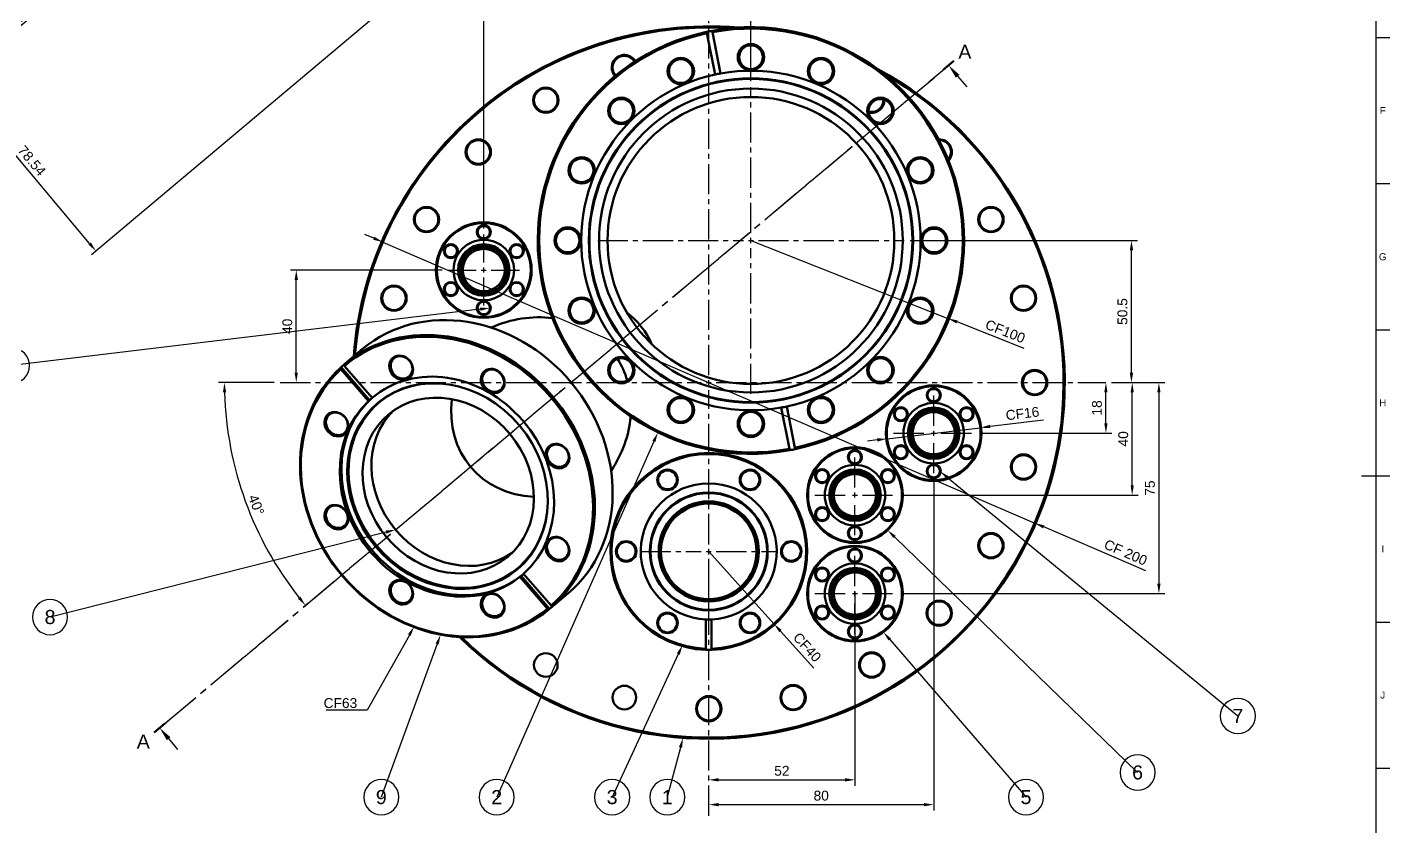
# Model space of a CAD drawing. Header units: millimetres. Extents: x 0 to 1189, y 0 to 841.
# Drawn here: x 699.5 to 1184, y 295.8 to 580 of the extents above; entities that cross this region are included whole.
import ezdxf
from ezdxf import colors
from ezdxf.entities.mleader import LeaderData, LeaderLine
from ezdxf.enums import TextEntityAlignment as Align
from ezdxf.math import Vec2, Vec3

# ---------------------------------------------------------------- set-up
doc = ezdxf.new("R2010")
doc.units = ezdxf.units.MM
doc.header["$LTSCALE"] = 0.75
doc.linetypes.add('CENTER2', pattern=[28.575, 19.05, -3.175, 3.175, -3.175])
doc.linetypes.add('PHANTOM2', pattern=[31.75, 15.875, -3.175, 3.175, -3.175, 3.175, -3.175])
for name, color, linetype, lineweight in [('Balloons', 7, 'Continuous', 25), ('BORDER', 7, 'Continuous', 25), ('FD_Dimensions', 7, 'Continuous', 25), ('Hatching', 7, 'Continuous', 25), ('Leaders', 7, 'Continuous', 25), ('Reference', 7, 'PHANTOM2', 25), ('Section Lines', 7, 'CENTER2', 25), ('Smart Centers', 7, 'CENTER2', 25), ('Visible', 7, 'Continuous', 50)]:
    doc.layers.add(name, color=color, linetype=linetype, lineweight=lineweight)
doc.styles.add('FusionTitle', font='arial.ttf')
doc.styles.get("Standard").update_dxf_attribs({"font": 'arial.ttf'})
doc.dimstyles.new('Dim-ISO-25', dxfattribs={"dimtxt": 3.5, "dimasz": 3.5, "dimexe": 2.1, "dimexo": 2.1, "dimgap": 1.4, "dimtad": 1, "dimzin": 12, "dimdsep": 46, "dimtxsty": 'Standard', "dimcen": 0, "dimazin": 3, "dimtp": 0.1, "dimtm": 0.1, "dimtfac": 0.714286, "dimtmove": 0, "dimatfit": 3, "dimfxl": 1, "dimtzin": 12, "dimarcsym": 0})

# ---------------------------------------------------------------- blocks, each defined once
blk = doc.blocks.new('*U8')
at = {"layer": 'Smart Centers', "color": 0, "ltscale": 0.75, "transparency": 16777216}
for p, q in [((0, 2.678906), (0, 54.5)), ((-54.5, 0), (-2.678906, 0)), ((2.678906, 0), (54.5, 0)), ((0, -54.5), (0, -2.678906))]:
    blk.add_line(p, q, dxfattribs=at)
at = {"layer": 'Smart Centers', "color": 0, "linetype": 'Continuous', "ltscale": 0.75, "transparency": 16777216}
for p, q in [((-0.892969, 0), (0.892969, 0)), ((0, -0.892969), (0, 0.892969))]:
    blk.add_line(p, q, dxfattribs=at)
blk = doc.blocks.new('*U9')
at = {"layer": 'Smart Centers', "color": 0, "ltscale": 0.75, "transparency": 16777216}
for p, q in [((0, 2.678906), (0, 14.25)), ((-14.25, 0), (-2.678906, 0)), ((2.678906, 0), (14.25, 0)), ((0, -14.25), (0, -2.678906))]:
    blk.add_line(p, q, dxfattribs=at)
at = {"layer": 'Smart Centers', "color": 0, "linetype": 'Continuous', "ltscale": 0.75, "transparency": 16777216}
for p, q in [((-0.892969, 0), (0.892969, 0)), ((0, -0.892969), (0, 0.892969))]:
    blk.add_line(p, q, dxfattribs=at)
blk = doc.blocks.new('*U10')
at = {"layer": 'Smart Centers', "color": 0, "ltscale": 0.75, "transparency": 16777216}
for p, q in [((0, 2.678906), (0, 14.25)), ((-14.25, 0), (-2.678906, 0)), ((2.678906, 0), (14.25, 0)), ((0, -14.25), (0, -2.678906))]:
    blk.add_line(p, q, dxfattribs=at)
at = {"layer": 'Smart Centers', "color": 0, "linetype": 'Continuous', "ltscale": 0.75, "transparency": 16777216}
for p, q in [((-0.892969, 0), (0.892969, 0)), ((0, -0.892969), (0, 0.892969))]:
    blk.add_line(p, q, dxfattribs=at)
blk = doc.blocks.new('*U11')
at = {"layer": 'Smart Centers', "color": 0, "ltscale": 0.75, "transparency": 16777216}
for p, q in [((0, 2.678906), (0, 14.25)), ((-14.25, 0), (-2.678906, 0)), ((2.678906, 0), (14.25, 0)), ((0, -14.25), (0, -2.678906))]:
    blk.add_line(p, q, dxfattribs=at)
at = {"layer": 'Smart Centers', "color": 0, "linetype": 'Continuous', "ltscale": 0.75, "transparency": 16777216}
for p, q in [((-0.892969, 0), (0.892969, 0)), ((0, -0.892969), (0, 0.892969))]:
    blk.add_line(p, q, dxfattribs=at)
blk = doc.blocks.new('*U12')
at = {"layer": 'Smart Centers', "color": 0, "ltscale": 0.75, "transparency": 16777216}
for p, q in [((0, 2.678906), (0, 24.231618)), ((-24.231618, 0), (-2.678906, 0)), ((2.678906, 0), (24.231618, 0)), ((0, -24.231618), (0, -2.678906))]:
    blk.add_line(p, q, dxfattribs=at)
at = {"layer": 'Smart Centers', "color": 0, "linetype": 'Continuous', "ltscale": 0.75, "transparency": 16777216}
for p, q in [((-0.892969, 0), (0.892969, 0)), ((0, -0.892969), (0, 0.892969))]:
    blk.add_line(p, q, dxfattribs=at)
blk = doc.blocks.new('*U13')
at = {"layer": 'Smart Centers', "color": 0, "ltscale": 0.75, "transparency": 16777216}
for p, q in [((0, 2.678906), (0, 12.65)), ((-12.65, 0), (-2.678906, 0)), ((2.678906, 0), (12.65, 0)), ((0, -12.65), (0, -2.678906))]:
    blk.add_line(p, q, dxfattribs=at)
at = {"layer": 'Smart Centers', "color": 0, "linetype": 'Continuous', "ltscale": 0.75, "transparency": 16777216}
for p, q in [((-0.892969, 0), (0.892969, 0)), ((0, -0.892969), (0, 0.892969))]:
    blk.add_line(p, q, dxfattribs=at)
blk = doc.blocks.new('*D74')
at = {"layer": 'Defpoints', "color": 0, "transparency": 16777216}
for p in [(825.910012, 503.590822), (1057.72352, 403.74966)]:
    blk.add_point(p, dxfattribs=at)
at = {"layer": 'FD_Dimensions', "color": 0, "lineweight": -2, "transparency": 16777216}
for p, q in [((822.695482, 504.975307), (819.480953, 506.359792)), ((825.910012, 503.590822), (1057.72352, 403.74966)), ((1097.251644, 386.725053), (1060.938049, 402.365175))]:
    blk.add_line(p, q, dxfattribs=at)
at = {"layer": 'FD_Dimensions', "color": 0, "transparency": 16777216}
for points in [[(822.92623, 505.511062), (822.464735, 504.439552), (825.910012, 503.590822)], [(1061.168797, 402.90093), (1060.707302, 401.82942), (1057.72352, 403.74966)]]:
    blk.add_solid(points, dxfattribs=at)
at = {"layer": 'FD_Dimensions', "color": 0, "transparency": 16777216, "insert": (1090.091593, 393.303585), "char_height": 3.5, "attachment_point": 5, "rotation": 336.69865613}
blk.add_mtext('CF 200', dxfattribs=at)
blk = doc.blocks.new('*D75')
at = {"layer": 'Defpoints', "color": 0, "transparency": 16777216}
for p in [(1038.399157, 437.645118), (1005.23352, 433.695364)]:
    blk.add_point(p, dxfattribs=at)
at = {"layer": 'FD_Dimensions', "color": 0, "lineweight": -2, "transparency": 16777216}
for p, q in [((1005.23352, 433.695364), (1038.399157, 437.645118)), ((1060.861641, 440.320215), (1041.874597, 438.059014)), ((1001.758079, 433.281468), (998.282638, 432.867571))]:
    blk.add_line(p, q, dxfattribs=at)
at = {"layer": 'FD_Dimensions', "color": 0, "transparency": 16777216}
for points in [[(1041.805615, 438.638255), (1041.94358, 437.479774), (1038.399157, 437.645118)], [(1001.689096, 433.860708), (1001.827062, 432.702227), (1005.23352, 433.695364)]]:
    blk.add_solid(points, dxfattribs=at)
at = {"layer": 'FD_Dimensions', "color": 0, "transparency": 16777216, "insert": (1053.388004, 442.662534), "char_height": 3.5, "attachment_point": 5, "rotation": 6.79146301}
blk.add_mtext('CF16', dxfattribs=at)
blk = doc.blocks.new('*D76')
at = {"layer": 'Defpoints', "color": 0, "transparency": 16777216}
for p in [(956.816338, 504.170241), (1026.849283, 476.502993)]:
    blk.add_point(p, dxfattribs=at)
at = {"layer": 'FD_Dimensions', "color": 0, "lineweight": -2, "transparency": 16777216}
for p, q in [((956.816338, 504.170241), (1026.849283, 476.502993)), ((1053.986472, 465.782162), (1030.104467, 475.216999))]:
    blk.add_line(p, q, dxfattribs=at)
at = {"layer": 'FD_Dimensions', "color": 0, "transparency": 16777216}
blk.add_solid([(1030.318799, 475.759529), (1029.890134, 474.674468), (1026.849283, 476.502993)], dxfattribs=at)
at = {"layer": 'FD_Dimensions', "color": 0, "transparency": 16777216, "insert": (1047.261208, 471.890129), "char_height": 3.5, "attachment_point": 5, "rotation": 338.44297137}
blk.add_mtext('CF100', dxfattribs=at)
blk = doc.blocks.new('*D77')
at = {"layer": 'Defpoints', "color": 0, "transparency": 16777216}
for p in [(941.816338, 393.670241), (964.973034, 367.961732)]:
    blk.add_point(p, dxfattribs=at)
at = {"layer": 'FD_Dimensions', "color": 0, "lineweight": -2, "transparency": 16777216}
for p, q in [((941.816338, 393.670241), (964.973034, 367.961732)), ((979.214304, 352.151107), (967.315474, 365.36116))]:
    blk.add_line(p, q, dxfattribs=at)
at = {"layer": 'FD_Dimensions', "color": 0, "transparency": 16777216}
blk.add_solid([(967.748903, 365.751567), (966.882046, 364.970753), (964.973034, 367.961732)], dxfattribs=at)
at = {"layer": 'FD_Dimensions', "color": 0, "transparency": 16777216, "insert": (976.820972, 359.60399), "char_height": 3.5, "attachment_point": 5, "rotation": 312.01067828}
blk.add_mtext('CF40', dxfattribs=at)
blk = doc.blocks.new('*U18')
at = {"layer": 'Smart Centers', "color": 0, "ltscale": 0.75, "transparency": 16777216}
for p, q in [((0, 2.678906), (0, 141.431674)), ((-152.391629, 0), (-2.678906, 0)), ((2.678906, 0), (141.168196, 0)), ((0, -153.952425), (0, -2.678906))]:
    blk.add_line(p, q, dxfattribs=at)
at = {"layer": 'Smart Centers', "color": 0, "linetype": 'Continuous', "ltscale": 0.75, "transparency": 16777216}
for p, q in [((-0.892969, 0), (0.892969, 0)), ((0, -0.892969), (0, 0.892969))]:
    blk.add_line(p, q, dxfattribs=at)
blk = doc.blocks.new('*D78')
at = {"layer": 'Defpoints', "color": 0, "transparency": 16777216}
for p in [(1011.316338, 504.170241), (1092.141364, 504.170241), (1082.984962, 453.670241)]:
    blk.add_point(p, dxfattribs=at)
at = {"layer": 'FD_Dimensions', "color": 0, "lineweight": -2, "transparency": 16777216}
for p, q in [((1013.416338, 504.170241), (1094.241364, 504.170241)), ((1092.141364, 457.170241), (1092.141364, 500.670241)), ((1085.084962, 453.670241), (1094.241364, 453.670241))]:
    blk.add_line(p, q, dxfattribs=at)
at = {"layer": 'FD_Dimensions', "color": 0, "transparency": 16777216}
for points in [[(1091.558031, 500.670241), (1092.724697, 500.670241), (1092.141364, 504.170241)], [(1091.558031, 457.170241), (1092.724697, 457.170241), (1092.141364, 453.670241)]]:
    blk.add_solid(points, dxfattribs=at)
at = {"layer": 'FD_Dimensions', "color": 0, "transparency": 16777216, "insert": (1088.954359, 478.920241), "char_height": 3.5, "attachment_point": 5, "rotation": 90}
blk.add_mtext('50.5', dxfattribs=at)
blk = doc.blocks.new('*D79')
at = {"layer": 'Defpoints', "color": 0, "transparency": 16777216}
for p in [(956.816338, 597.875476), (941.816766, 595.101915), (956.816338, 558.670241)]:
    blk.add_point(p, dxfattribs=at)
at = {"layer": 'FD_Dimensions', "color": 0, "lineweight": -2, "transparency": 16777216}
for p, q in [((941.816766, 597.201915), (941.816766, 599.975476)), ((945.316766, 597.875476), (953.316338, 597.875476)), ((956.816338, 560.770241), (956.816338, 599.975476))]:
    blk.add_line(p, q, dxfattribs=at)
at = {"layer": 'FD_Dimensions', "color": 0, "transparency": 16777216}
for points in [[(945.316766, 598.458809), (945.316766, 597.292142), (941.816766, 597.875476)], [(953.316338, 598.458809), (953.316338, 597.292142), (956.816338, 597.875476)]]:
    blk.add_solid(points, dxfattribs=at)
at = {"layer": 'FD_Dimensions', "color": 0, "transparency": 16777216, "insert": (949.316552, 601.062481), "char_height": 3.5, "attachment_point": 5}
blk.add_mtext('15', dxfattribs=at)
blk = doc.blocks.new('*D80')
at = {"layer": 'Defpoints', "color": 0, "transparency": 16777216}
for p in [(1082.984962, 453.670241), (1083.056632, 453.670241), (1036.066338, 435.670241)]:
    blk.add_point(p, dxfattribs=at)
at = {"layer": 'FD_Dimensions', "color": 0, "lineweight": -2, "transparency": 16777216}
for p, q in [((1085.084962, 453.670241), (1085.156632, 453.670241)), ((1083.056632, 439.170241), (1083.056632, 450.170241)), ((1038.166338, 435.670241), (1085.156632, 435.670241))]:
    blk.add_line(p, q, dxfattribs=at)
at = {"layer": 'FD_Dimensions', "color": 0, "transparency": 16777216}
for points in [[(1082.473299, 450.170241), (1083.639965, 450.170241), (1083.056632, 453.670241)], [(1082.473299, 439.170241), (1083.639965, 439.170241), (1083.056632, 435.670241)]]:
    blk.add_solid(points, dxfattribs=at)
at = {"layer": 'FD_Dimensions', "color": 0, "transparency": 16777216, "insert": (1079.869626, 444.670241), "char_height": 3.5, "attachment_point": 5, "rotation": 90}
blk.add_mtext('18', dxfattribs=at)
blk = doc.blocks.new('*D81')
at = {"layer": 'Defpoints', "color": 0, "transparency": 16777216}
for p in [(1082.984962, 453.670241), (1092.413871, 453.670241), (1008.066338, 413.670241)]:
    blk.add_point(p, dxfattribs=at)
at = {"layer": 'FD_Dimensions', "color": 0, "lineweight": -2, "transparency": 16777216}
for p, q in [((1085.084962, 453.670241), (1094.513871, 453.670241)), ((1092.413871, 417.170241), (1092.413871, 450.170241)), ((1010.166338, 413.670241), (1094.513871, 413.670241))]:
    blk.add_line(p, q, dxfattribs=at)
at = {"layer": 'FD_Dimensions', "color": 0, "transparency": 16777216}
for points in [[(1091.830537, 450.170241), (1092.997204, 450.170241), (1092.413871, 453.670241)], [(1091.830537, 417.170241), (1092.997204, 417.170241), (1092.413871, 413.670241)]]:
    blk.add_solid(points, dxfattribs=at)
at = {"layer": 'FD_Dimensions', "color": 0, "transparency": 16777216, "insert": (1089.226865, 433.670241), "char_height": 3.5, "attachment_point": 5, "rotation": 90}
blk.add_mtext('40', dxfattribs=at)
blk = doc.blocks.new('*D82')
at = {"layer": 'Defpoints', "color": 0, "transparency": 16777216}
for p in [(1082.984962, 453.670241), (1008.066338, 378.670241), (1101.90458, 378.670241)]:
    blk.add_point(p, dxfattribs=at)
at = {"layer": 'FD_Dimensions', "color": 0, "lineweight": -2, "transparency": 16777216}
for p, q in [((1085.084962, 453.670241), (1104.00458, 453.670241)), ((1101.90458, 450.170241), (1101.90458, 382.170241)), ((1010.166338, 378.670241), (1104.00458, 378.670241))]:
    blk.add_line(p, q, dxfattribs=at)
at = {"layer": 'FD_Dimensions', "color": 0, "transparency": 16777216}
for points in [[(1101.321247, 450.170241), (1102.487914, 450.170241), (1101.90458, 453.670241)], [(1101.321247, 382.170241), (1102.487914, 382.170241), (1101.90458, 378.670241)]]:
    blk.add_solid(points, dxfattribs=at)
at = {"layer": 'FD_Dimensions', "color": 0, "transparency": 16777216, "insert": (1098.724737, 416.170241), "char_height": 3.5, "attachment_point": 5, "rotation": 90}
blk.add_mtext('75', dxfattribs=at)
blk = doc.blocks.new('*D83')
at = {"layer": 'Defpoints', "color": 0, "transparency": 16777216}
for p in [(993.816338, 381.349147), (941.816766, 312.48554), (993.816338, 312.48554)]:
    blk.add_point(p, dxfattribs=at)
at = {"layer": 'FD_Dimensions', "color": 0, "lineweight": -2, "transparency": 16777216}
for p, q in [((993.816338, 379.249147), (993.816338, 310.38554)), ((945.316766, 312.48554), (990.316338, 312.48554))]:
    blk.add_line(p, q, dxfattribs=at)
at = {"layer": 'FD_Dimensions', "color": 0, "transparency": 16777216}
for points in [[(945.316766, 313.068874), (945.316766, 311.902207), (941.816766, 312.48554)], [(990.316338, 313.068874), (990.316338, 311.902207), (993.816338, 312.48554)]]:
    blk.add_solid(points, dxfattribs=at)
at = {"layer": 'FD_Dimensions', "color": 0, "transparency": 16777216, "insert": (967.816552, 315.672546), "char_height": 3.5, "attachment_point": 5}
blk.add_mtext('52', dxfattribs=at)
blk = doc.blocks.new('*D84')
at = {"layer": 'Defpoints', "color": 0, "transparency": 16777216}
for p in [(1021.816338, 421.420241), (941.816766, 303.661606), (1021.816338, 303.661606)]:
    blk.add_point(p, dxfattribs=at)
at = {"layer": 'FD_Dimensions', "color": 0, "lineweight": -2, "transparency": 16777216}
for p, q in [((1021.816338, 419.320241), (1021.816338, 301.561606)), ((945.316766, 303.661606), (1018.316338, 303.661606))]:
    blk.add_line(p, q, dxfattribs=at)
at = {"layer": 'FD_Dimensions', "color": 0, "transparency": 16777216}
for points in [[(945.316766, 304.24494), (945.316766, 303.078273), (941.816766, 303.661606)], [(1018.316338, 304.24494), (1018.316338, 303.078273), (1021.816338, 303.661606)]]:
    blk.add_solid(points, dxfattribs=at)
at = {"layer": 'FD_Dimensions', "color": 0, "transparency": 16777216, "insert": (981.816552, 306.848612), "char_height": 3.5, "attachment_point": 5}
blk.add_mtext('80', dxfattribs=at)
blk = doc.blocks.new('*D85')
at = {"layer": 'Defpoints', "color": 0, "transparency": 16777216}
for p in [(795.127162, 493.670241), (849.166338, 493.670241), (795.127162, 453.670241)]:
    blk.add_point(p, dxfattribs=at)
at = {"layer": 'FD_Dimensions', "color": 0, "lineweight": -2, "transparency": 16777216}
for p, q in [((847.066338, 493.670241), (793.027162, 493.670241)), ((795.127162, 457.170241), (795.127162, 490.170241))]:
    blk.add_line(p, q, dxfattribs=at)
at = {"layer": 'FD_Dimensions', "color": 0, "transparency": 16777216}
for points in [[(794.543829, 490.170241), (795.710495, 490.170241), (795.127162, 493.670241)], [(794.543829, 457.170241), (795.710495, 457.170241), (795.127162, 453.670241)]]:
    blk.add_solid(points, dxfattribs=at)
at = {"layer": 'FD_Dimensions', "color": 0, "transparency": 16777216, "insert": (791.940156, 473.670241), "char_height": 3.5, "attachment_point": 5, "rotation": 90}
blk.add_mtext('40', dxfattribs=at)
blk = doc.blocks.new('*D86')
at = {"layer": 'Defpoints', "color": 0, "transparency": 16777216}
for p in [(861.816338, 597.817401), (941.816766, 595.101915), (861.816338, 506.320241)]:
    blk.add_point(p, dxfattribs=at)
at = {"layer": 'FD_Dimensions', "color": 0, "lineweight": -2, "transparency": 16777216}
for p, q in [((861.816338, 508.420241), (861.816338, 599.917401)), ((938.316766, 597.817401), (865.316338, 597.817401)), ((941.816766, 597.201915), (941.816766, 599.917401))]:
    blk.add_line(p, q, dxfattribs=at)
at = {"layer": 'FD_Dimensions', "color": 0, "transparency": 16777216}
for points in [[(865.316338, 598.400735), (865.316338, 597.234068), (861.816338, 597.817401)], [(938.316766, 598.400735), (938.316766, 597.234068), (941.816766, 597.817401)]]:
    blk.add_solid(points, dxfattribs=at)
at = {"layer": 'FD_Dimensions', "color": 0, "transparency": 16777216, "insert": (901.816552, 601.004407), "char_height": 3.5, "attachment_point": 5}
blk.add_mtext('80', dxfattribs=at)
blk = doc.blocks.new('*D87')
at = {"layer": 'Defpoints', "color": 0, "transparency": 16777216}
for p in [(1027.117957, 566.397277), (789.425137, 453.670241), (939.13786, 453.670241), (772.89666, 425.258527), (746.51472, 330.943205)]:
    blk.add_point(p, dxfattribs=at)
at = {"layer": 'FD_Dimensions', "color": 0, "lineweight": -2, "transparency": 16777216}
blk.add_line((787.325137, 453.670241), (767.475807, 453.670241), dxfattribs=at)
blk.add_arc((892.775106, 453.670241), 123.199299, 181.627785, 218.372215, dxfattribs=at)
at = {"layer": 'FD_Dimensions', "color": 0, "transparency": 16777216}
for points in [[(769.042249, 450.162308), (770.208798, 450.17888), (769.575807, 453.670241)], [(796.639663, 377.560674), (795.735383, 376.823526), (798.398968, 374.479258)]]:
    blk.add_solid(points, dxfattribs=at)
at = {"layer": 'FD_Dimensions', "color": 0, "transparency": 16777216, "insert": (780.917536, 410.186515), "char_height": 3.5, "attachment_point": 5, "rotation": 291.24317488}
blk.add_mtext('40°', dxfattribs=at)
blk = doc.blocks.new('*D88')
at = {"layer": 'Defpoints', "color": 0, "transparency": 16777216}
for p in [(859.943386, 717.10225), (828.760057, 588.405979), (673.4106, 560.582658)]:
    blk.add_point(p, dxfattribs=at)
at = {"layer": 'FD_Dimensions', "color": 0, "lineweight": -2, "transparency": 16777216}
for p, q in [((858.334693, 715.752396), (671.801907, 559.232804)), ((827.151364, 587.056125), (722.288249, 499.065524)), ((721.647186, 503.096534), (675.660357, 557.901503))]:
    blk.add_line(p, q, dxfattribs=at)
at = {"layer": 'FD_Dimensions', "color": 0, "transparency": 16777216}
for points in [[(676.107216, 558.276462), (675.213498, 557.526543), (673.4106, 560.582658)], [(722.094045, 503.471493), (721.200327, 502.721574), (723.896943, 500.415378)]]:
    blk.add_solid(points, dxfattribs=at)
at = {"layer": 'FD_Dimensions', "color": 0, "transparency": 16777216, "insert": (701.095159, 532.547586), "char_height": 3.5, "attachment_point": 5, "rotation": 310.00003345}
blk.add_mtext('78.54', dxfattribs=at)
blk = doc.blocks.new('ISO_A0_SHEET')
at = {"layer": 'BORDER'}
for p, q in [((1179, 831), (1179, 10)), ((1179, 576.3125), (1184, 576.3125)), ((1179, 524.375), (1184, 524.375)), ((1179, 472.4375), (1184, 472.4375)), ((1174, 420.5), (1184, 420.5)), ((1179, 368.5625), (1184, 368.5625)), ((1179, 316.625), (1184, 316.625))]:
    blk.add_line(p, q, dxfattribs=at)
at = {"layer": 'BORDER', "style": 'FusionTitle'}
for s, p in [('F', (1181.5, 550.34375)), ('G', (1181.5, 498.40625)), ('H', (1181.5, 446.46875)), ('I', (1181.5, 394.53125)), ('J', (1181.5, 342.59375))]:
    blk.add_text(s, height=2.5, dxfattribs=at).set_placement(p, align=Align.MIDDLE)
blk = doc.blocks.new('*B63')
at = {"transparency": 16777216}
for start, end in [(90, 270), (270, 90)]:
    blk.add_arc((0, 0), 6.25, start, end, dxfattribs=at)
at = {"transparency": 16777216, "insert": (0, 0), "char_height": 5, "attachment_point": 5}
blk.add_mtext('8', dxfattribs=at)
blk = doc.blocks.new('*B64')
at = {"transparency": 16777216}
for start, end in [(90, 270), (270, 90)]:
    blk.add_arc((0, 0), 6.25, start, end, dxfattribs=at)
at = {"transparency": 16777216, "insert": (0, 0), "char_height": 5, "attachment_point": 5}
blk.add_mtext('4', dxfattribs=at)
blk = doc.blocks.new('*B65')
at = {"transparency": 16777216}
for start, end in [(90, 270), (270, 90)]:
    blk.add_arc((0, 0), 6.25, start, end, dxfattribs=at)
at = {"transparency": 16777216, "insert": (0, 0), "char_height": 5, "attachment_point": 5}
blk.add_mtext('9', dxfattribs=at)
blk = doc.blocks.new('*B66')
at = {"transparency": 16777216}
for start, end in [(90, 270), (270, 90)]:
    blk.add_arc((0, 0), 6.25, start, end, dxfattribs=at)
at = {"transparency": 16777216, "insert": (0, 0), "char_height": 5, "attachment_point": 5}
blk.add_mtext('3', dxfattribs=at)
blk = doc.blocks.new('*B67')
at = {"transparency": 16777216}
for start, end in [(90, 270), (270, 90)]:
    blk.add_arc((0, 0), 6.25, start, end, dxfattribs=at)
at = {"transparency": 16777216, "insert": (0, 0), "char_height": 5, "attachment_point": 5}
blk.add_mtext('1', dxfattribs=at)
blk = doc.blocks.new('*B68')
at = {"transparency": 16777216}
for start, end in [(90, 270), (270, 90)]:
    blk.add_arc((0, 0), 6.25, start, end, dxfattribs=at)
at = {"transparency": 16777216, "insert": (0, 0), "char_height": 5, "attachment_point": 5}
blk.add_mtext('2', dxfattribs=at)
blk = doc.blocks.new('*B69')
at = {"transparency": 16777216}
for start, end in [(90, 270), (270, 90)]:
    blk.add_arc((0, 0), 6.25, start, end, dxfattribs=at)
at = {"transparency": 16777216, "insert": (0, 0), "char_height": 5, "attachment_point": 5}
blk.add_mtext('6', dxfattribs=at)
blk = doc.blocks.new('*B70')
at = {"transparency": 16777216}
for start, end in [(90, 270), (270, 90)]:
    blk.add_arc((0, 0), 6.25, start, end, dxfattribs=at)
at = {"transparency": 16777216, "insert": (0, 0), "char_height": 5, "attachment_point": 5}
blk.add_mtext('5', dxfattribs=at)
blk = doc.blocks.new('*B71')
at = {"transparency": 16777216}
for start, end in [(90, 270), (270, 90)]:
    blk.add_arc((0, 0), 6.25, start, end, dxfattribs=at)
at = {"transparency": 16777216, "insert": (0, 0), "char_height": 5, "attachment_point": 5}
blk.add_mtext('7', dxfattribs=at)

msp = doc.modelspace()

# ---------------------------------------------------------------- hatches: boundary and pattern name
at = {"layer": 'Hatching'}
h = msp.add_hatch(dxfattribs=at)
h.set_pattern_fill('ANSI31', color=256, angle=90, style=0)
h.paths.add_polyline_path([(747.803, 655.118), (766.868, 648.179), (764.958, 650.454), (755.574, 661.639)], flags=0)
edge = h.paths.add_edge_path(flags=0)
edge.add_spline(control_points=[(871.884, 727.122), (871.914, 727.407), (871.943, 727.694)], knot_values=[0, 0, 0, 0.0574988, 0.0574988, 0.0574988], weights=[1, 1.0000013, 1], degree=2, periodic=0)
edge.add_line((871.943, 727.694), (856.645, 745.925))
edge.add_spline(control_points=[(856.645, 745.925), (856.358, 745.946), (856.071, 745.966)], knot_values=[0, 0, 0, 0.0574988, 0.0574988, 0.0574988], weights=[1, 1.0000013, 1], degree=2, periodic=0)
edge.add_line((856.071, 745.966), (836.686, 729.7))
edge.add_line((836.686, 729.7), (846.07, 718.515))
edge.add_line((846.07, 718.515), (851.727, 711.774))
edge.add_line((851.727, 711.774), (856.818, 716.046))
edge.add_line((856.818, 716.046), (857.379, 715.733))
edge.add_spline(control_points=[(857.379, 715.733), (858.14, 717.011), (858.92, 718.322)], knot_values=[0, 0, 0, 0.3012694, 0.3012694, 0.3012694], weights=[1, 1.0000839, 1], degree=2, periodic=0)
edge.add_line((858.92, 718.322), (859.943, 717.102))
edge.add_line((859.943, 717.102), (871.884, 727.122))
edge = h.paths.add_edge_path(flags=0)
edge.add_spline(control_points=[(684.09, 570.066), (684.377, 570.045), (684.663, 570.025)], knot_values=[0, 0, 0, 0.0574988, 0.0574988, 0.0574988], weights=[1, 1.0000013, 1], degree=2, periodic=0)
edge.add_line((684.663, 570.025), (696.604, 580.044))
edge.add_line((696.604, 580.044), (695.581, 581.264))
edge.add_spline(control_points=[(695.581, 581.264), (697.007, 581.804), (698.398, 582.332)], knot_values=[0, 0, 0, 0.3012694, 0.3012694, 0.3012694], weights=[1, 1.0000839, 1], degree=2, periodic=0)
edge.add_line((698.398, 582.332), (698.187, 582.939))
edge.add_line((698.187, 582.939), (711.275, 593.921))
edge.add_line((711.275, 593.921), (685.884, 603.162))
edge.add_line((685.884, 603.162), (668.851, 588.87))
edge.add_spline(control_points=[(668.851, 588.87), (668.821, 588.584), (668.792, 588.298)], knot_values=[0, 0, 0, 0.0574988, 0.0574988, 0.0574988], weights=[1, 1.0000013, 1], degree=2, periodic=0)
edge.add_line((668.792, 588.298), (684.09, 570.066))

# ---------------------------------------------------------------- linework, layer by layer
at = {"layer": 'Reference', "extrusion": (-1e-16, -1, 0)}
msp.add_line((746.515, 330.943), (1027.118, 566.397), dxfattribs=at)
at = {"layer": 'Section Lines', "lineweight": 50}
for p, q in [((1029.033, 568.004), (1025.203, 564.79)), ((744.6, 329.336), (748.43, 332.55))]:
    msp.add_line(p, q, dxfattribs=at)
at = {"layer": 'Section Lines', "lineweight": 25}
msp.add_line((748.43, 332.55), (1025.203, 564.79), dxfattribs=at)
at = {"layer": 'Section Lines'}
for p, q in [((1030.332, 562.567), (1033.546, 558.737)), ((749.729, 327.113), (752.943, 323.283))]:
    msp.add_line(p, q, dxfattribs=at)
for points in [[(1029.694, 562.031), (1027.118, 566.397), (1030.97, 563.103)], [(749.09, 326.577), (746.515, 330.943), (750.367, 327.649)]]:
    msp.add_solid(points, dxfattribs=at)
at = {"layer": 'Visible', "extrusion": (-1e-16, -1, 0)}
for p, q in [((941.049, 578.312), (941.147, 577.822)), ((941.147, 577.822), (944.063, 563.157)), ((943.011, 578.702), (943.108, 578.212)), ((943.108, 578.212), (946.025, 563.548)), ((812.419, 460.325), (818.739, 465.628)), ((810.862, 458.953), (811.054, 459.114)), ((810.862, 458.953), (810.997, 458.414)), ((810.997, 458.414), (820.784, 447.07)), ((811.054, 459.114), (821.167, 447.391)), ((812.292, 459.564), (812.157, 460.104)), ((822.074, 448.225), (812.292, 459.564)), ((821.167, 447.391), (820.784, 447.07)), ((822.074, 448.225), (822.275, 448.394)), ((970.525, 430.129), (967.608, 444.793)), ((972.486, 430.519), (969.569, 445.183)), ((970.622, 429.638), (970.525, 430.129)), ((972.584, 430.028), (972.486, 430.519)), ((874.668, 384.607), (875.051, 384.929)), ((874.668, 384.607), (884.454, 373.263)), ((875.051, 384.929), (885.164, 373.206)), ((885.772, 374.387), (875.99, 385.726)), ((885.567, 373.54), (891.695, 378.682)), ((884.454, 373.263), (884.973, 373.045)), ((885.164, 373.206), (884.973, 373.045)), ((886.29, 374.169), (885.772, 374.387)), ((886.29, 374.169), (886.482, 374.33)), ((940.816, 369.516), (940.816, 369.516)), ((940.816, 369.516), (940.816, 359.085)), ((942.816, 369.516), (942.816, 369.516)), ((942.816, 359.085), (942.816, 369.516)), ((940.816, 359.085), (940.816, 358.685)), ((942.816, 358.685), (942.816, 359.085))]:
    msp.add_line(p, q, dxfattribs=at)
at = {"layer": 'Visible', "extrusion": (0, 0, -1)}
for centre, radius in [((-956.816, 569.32), 4.7), ((-931.885, 564.361), 4.7), ((-981.748, 564.361), 4.7), ((-883.867, 554.043), 4.5), ((-956.816, 504.17), 51), ((-910.748, 550.238), 4.7), ((-1002.884, 550.238), 4.7), ((-859.863, 535.624), 4.5), ((-896.626, 529.102), 4.7), ((-1017.007, 529.102), 4.7), ((-841.444, 511.62), 4.5), ((-1042.189, 511.62), 4.5), ((-861.816, 493.67), 17), ((-861.816, 507.17), 2.5), ((-891.666, 504.17), 4.7), ((-1021.966, 504.17), 4.7), ((-850.125, 500.42), 2.5), ((-861.816, 493.67), 8.4), ((-861.816, 493.67), 7.5), ((-873.508, 500.42), 2.5), ((-850.125, 486.92), 2.5), ((-873.508, 486.92), 2.5), ((-829.866, 483.667), 4.5), ((-1053.768, 483.667), 4.5), ((-861.816, 480.17), 2.5), ((-896.626, 479.238), 4.7), ((-1017.007, 479.238), 4.7), ((-910.748, 458.102), 4.7), ((-1002.884, 458.102), 4.7), ((-1057.717, 453.67), 4.5), ((-1021.816, 435.67), 17), ((-1021.816, 449.17), 2.5), ((-931.885, 443.979), 4.7), ((-981.748, 443.979), 4.7), ((-956.816, 439.02), 4.7), ((-1010.125, 442.42), 2.5), ((-1021.816, 435.67), 8.4), ((-1021.816, 435.67), 7.5), ((-1033.508, 442.42), 2.5), ((-1010.125, 428.92), 2.5), ((-1033.508, 428.92), 2.5), ((-993.816, 413.67), 17), ((-993.816, 427.17), 2.5), ((-1053.768, 423.673), 4.5), ((-927.141, 419.088), 3.65), ((-956.491, 419.088), 3.65), ((-982.125, 420.42), 2.5), ((-993.816, 413.67), 8.4), ((-1005.508, 420.42), 2.5), ((-1021.816, 422.17), 2.5), ((-993.816, 413.67), 7.5), ((-941.816, 393.67), 17.8), ((-941.816, 393.67), 17), ((-982.125, 406.92), 2.5), ((-1005.508, 406.92), 2.5), ((-993.816, 400.17), 2.5), ((-1042.189, 395.72), 4.5), ((-912.466, 393.67), 3.65), ((-971.166, 393.67), 3.65), ((-993.816, 378.67), 17), ((-993.816, 392.17), 2.5), ((-982.125, 385.42), 2.5), ((-1005.508, 385.42), 2.5), ((-993.816, 378.67), 8.4), ((-993.816, 378.67), 7.5), ((-982.125, 371.92), 2.5), ((-1005.508, 371.92), 2.5), ((-1023.77, 371.717), 4.5), ((-927.141, 368.252), 3.65), ((-956.491, 368.252), 3.65), ((-993.816, 365.17), 2.5), ((-999.767, 353.298), 4.5), ((-971.814, 341.719), 4.5), ((-941.817, 337.77), 4.5)]:
    msp.add_circle(centre, radius, dxfattribs=at)
at = {"layer": 'Visible'}
for centre, radius in [((956.816, 569.32), 4.2), ((931.885, 564.361), 4.2), ((981.748, 564.361), 4.2), ((883.867, 554.043), 4.2), ((956.816, 504.17), 57.65), ((956.816, 504.17), 57.432), ((956.816, 504.17), 54), ((910.748, 550.238), 4.2), ((1002.884, 550.238), 4.2), ((859.863, 535.624), 4.2), ((896.626, 529.102), 4.2), ((1017.007, 529.102), 4.2), ((841.444, 511.62), 4.2), ((1042.189, 511.62), 4.2), ((861.816, 493.67), 16.7), ((861.816, 507.17), 2.2), ((861.816, 493.67), 10.75), ((891.666, 504.17), 4.2), ((1021.966, 504.17), 4.2), ((850.125, 500.42), 2.2), ((861.816, 493.67), 9.15), ((861.816, 493.67), 8.932), ((861.816, 493.67), 8.2), ((873.508, 500.42), 2.2), ((829.866, 483.667), 4.2), ((850.125, 486.92), 2.2), ((873.508, 486.92), 2.2), ((1053.768, 483.667), 4.2), ((861.816, 480.17), 2.2), ((896.626, 479.238), 4.2), ((1017.007, 479.238), 4.2), ((910.748, 458.102), 4.2), ((1002.884, 458.102), 4.2), ((1057.717, 453.67), 4.2), ((1021.816, 435.67), 16.7), ((1021.816, 449.17), 2.2), ((931.885, 443.979), 4.2), ((981.748, 443.979), 4.2), ((1021.816, 435.67), 10.75), ((956.816, 439.02), 4.2), ((1010.125, 442.42), 2.2), ((1021.816, 435.67), 9.15), ((1021.816, 435.67), 8.932), ((1021.816, 435.67), 8.2), ((1033.508, 442.42), 2.2), ((993.816, 413.67), 16.7), ((993.816, 427.17), 2.2), ((1010.125, 428.92), 2.2), ((1033.508, 428.92), 2.2), ((1053.768, 423.673), 4.2), ((927.141, 419.088), 3.35), ((956.491, 419.088), 3.35), ((982.125, 420.42), 2.2), ((993.816, 413.67), 10.75), ((993.816, 413.67), 9.15), ((993.816, 413.67), 8.932), ((993.816, 413.67), 8.2), ((1005.508, 420.42), 2.2), ((1021.816, 422.17), 2.2), ((941.816, 393.67), 20.95), ((941.816, 393.67), 20.732), ((941.816, 393.67), 17.5), ((982.125, 406.92), 2.2), ((1005.508, 406.92), 2.2), ((993.816, 400.17), 2.2), ((1042.189, 395.72), 4.2), ((912.466, 393.67), 3.35), ((971.166, 393.67), 3.35), ((993.816, 378.67), 16.7), ((993.816, 392.17), 2.2), ((993.816, 378.67), 10.75), ((993.816, 378.67), 9.15), ((982.125, 385.42), 2.2), ((993.816, 378.67), 8.932), ((993.816, 378.67), 8.2), ((1005.508, 385.42), 2.2), ((982.125, 371.92), 2.2), ((1005.508, 371.92), 2.2), ((1023.77, 371.717), 4.2), ((927.141, 368.252), 3.35), ((956.491, 368.252), 3.35), ((993.816, 365.17), 2.2), ((883.867, 353.298), 4.2), ((999.767, 353.298), 4.2), ((911.82, 341.719), 4.2), ((971.814, 341.719), 4.2), ((941.817, 337.77), 4.2)]:
    msp.add_circle(centre, radius, dxfattribs=at)
at = {"layer": 'Visible', "extrusion": (0, 0, -1)}
for centre, radius, start, end in [((-941.817, 453.67), 126.6, 4.20775, 94.7495), ((-956.816, 504.17), 75.8, 79.5059, 257.9941), ((-956.816, 504.17), 75.8, 259.5059, 77.9941), ((-956.816, 504.17), 75.8, 77.9941, 79.5059), ((-911.82, 565.621), 4.5, 317.46219, 150.11169), ((-941.817, 453.67), 126.6, 118.33558, 314.39056), ((-999.767, 554.043), 4.5, 177.92855, 283.40357), ((-1023.77, 535.624), 4.5, 87.19027, 222.48337), ((-941.816, 393.67), 35, 271.63725, 268.36275), ((-956.816, 504.17), 75.8, 257.9941, 259.5059)]:
    msp.add_arc(centre, radius, start, end, dxfattribs=at)
at = {"layer": 'Visible'}
for centre, radius, start, end in [((941.817, 453.67), 126.2, 86.4524, 175.61534), ((956.816, 504.17), 75.3, 102.01092, 280.48908), ((956.816, 504.17), 75.3, 282.01092, 100.48908), ((911.82, 565.621), 4.2, 29.66982, 222.75629), ((941.817, 453.67), 126.2, 225.81645, 60.46252), ((956.816, 504.17), 60.35, 102.19943, 280.30057), ((956.816, 504.17), 60.35, 100.30057, 102.19943), ((956.816, 504.17), 60.35, 282.19943, 100.30057), ((999.767, 554.043), 4.2, 255.17533, 3.49255), ((1023.77, 535.624), 4.2, 319.47391, 90.85245), ((956.816, 504.17), 60.35, 280.30057, 282.19943), ((941.816, 393.67), 34.6, 271.65618, 268.34382), ((941.816, 393.67), 24.175, 272.37072, 267.62928), ((941.816, 393.67), 24.175, 267.62925, 272.37075), ((941.816, 393.67), 35, 268.36275, 271.63725)]:
    msp.add_arc(centre, radius, start, end, dxfattribs=at)
for centre, major_axis, start_param, end_param in [((855.217, 422.155), (-36.478, 43.473), 3.1415927, 6.2831853), ((848.706, 416.692), (-36.157, 43.09), 3.1662714, 6.2900861), ((886.286, 448.225), (30.959, 25.978), -0.234766, 0.181165), ((832.58, 459.055), (-2.7, 3.217), 4.712389, 10.9955743), ((848.706, 416.692), (-36.157, 43.09), 0.0424596, 3.1307126), ((865.137, 454.358), (-2.7, 3.217), 4.712389, 10.9955743), ((849.165, 417.077), (-21.212, 25.279), 4.712389, 10.9955743), ((849.089, 417.013), (-26.531, 31.618), 0.006994, 0.0521394), ((809.559, 439.011), (-2.7, 3.217), 4.712389, 10.9955743), ((852.344, 419.745), (-21.212, 25.279), 0.0726701, 3.0689225), ((888.159, 427.672), (-2.7, 3.217), 4.712389, 10.9955743), ((809.559, 405.968), (-2.7, 3.217), 4.712389, 10.9955743), ((888.159, 394.629), (-2.7, 3.217), 4.712389, 10.9955743), ((832.58, 379.282), (-2.7, 3.217), 4.712389, 10.9955743), ((865.137, 374.585), (-2.7, 3.217), 4.712389, 10.9955743), ((849.089, 417.013), (-36.478, 43.473), 3.1309476, 3.1661931)]:
    msp.add_ellipse(centre, major_axis=major_axis, ratio=0.8660254, start_param=start_param, end_param=end_param, dxfattribs=at)
at = {"layer": 'Visible', "extrusion": (0, 0, -1)}
for centre, major_axis, start_param, end_param in [((848.897, 416.852), (-36.478, 43.473), -0.0069791, 3.1169922), ((875.936, 439.541), (30.959, 25.978), -1.2481161, -0.6701601), ((848.706, 416.692), (-26.531, 31.618), -0.0036756, 3.1136887), ((832.427, 458.927), (-2.957, 3.524), 3.1415927, 9.424778), ((875.936, 439.541), (30.959, 25.978), 0.1214931, 0.3587625), ((848.897, 416.852), (-36.478, 43.473), 3.1522377, 6.2409607), ((849.089, 417.013), (-36.478, 43.473), -0.0422246, -0.0120935), ((864.984, 454.23), (-2.957, 3.524), 3.1415927, 9.424778), ((848.935, 416.884), (-24.812, 29.569), 3.1415927, 9.424778), ((849.165, 417.077), (-24.671, 29.402), 2.4630031, 6.9617749), ((848.706, 416.692), (-26.531, 31.618), 3.1621525, 6.2310459), ((849.308, 417.197), (-26.531, 31.618), 3.1456045, 6.2721793), ((886.286, 448.225), (29.19, 24.493), 2.3842574, 3.8989279), ((809.405, 438.883), (-2.957, 3.524), 3.1415927, 9.424778), ((852.344, 419.745), (-21.212, 25.279), 3.2142628, 6.2105152), ((875.936, 439.541), (30.959, 25.978), 0.7150188, 1.2481161), ((888.006, 427.543), (-2.957, 3.524), 3.1415927, 9.424778), ((809.405, 405.84), (-2.957, 3.524), 3.1415927, 9.424778), ((888.006, 394.5), (-2.957, 3.524), 3.1415927, 9.424778), ((832.427, 379.153), (-2.957, 3.524), 3.1415927, 9.424778), ((849.089, 417.013), (-26.531, 31.618), 3.1276752, 3.1621525), ((864.984, 374.457), (-2.957, 3.524), 3.1415927, 9.424778)]:
    msp.add_ellipse(centre, major_axis=major_axis, ratio=0.8660254, start_param=start_param, end_param=end_param, dxfattribs=at)

# ---------------------------------------------------------------- block references
at = {"layer": 'BORDER'}
msp.add_blockref('ISO_A0_SHEET', (0, 0), dxfattribs=at)
at = {"layer": 'Smart Centers', "ltscale": 0.75}
for name, p in [('*U18', (941.817, 453.67)), ('*U8', (956.816, 504.17)), ('*U13', (861.816, 493.67)), ('*U10', (1021.816, 435.67)), ('*U9', (993.816, 413.67)), ('*U12', (941.816, 393.67)), ('*U11', (993.816, 378.67))]:
    msp.add_blockref(name, p, dxfattribs=at)

# ---------------------------------------------------------------- texts
at = {"layer": 'Section Lines', "char_height": 5, "attachment_point": 5}
for insert in [(1032.9, 571.249), (740.733, 326.092)]:
    msp.add_mtext('A', dxfattribs=dict(at, insert=insert))

# ---------------------------------------------------------------- dimensions: what is measured, and where the dimension line sits
at = {"layer": 'FD_Dimensions'}
for base, p1, p2, angle, override, picture, middle in [((673.411, 560.583), (828.76, 588.406), (859.943, 717.102), 130, {"dimlfac": 1}, '*D88', (701.095, 532.548)), ((861.816, 597.817), (941.817, 595.102), (861.816, 506.32), 180, {"dimlfac": 1, "dimclrd": 0, "dimclre": 0}, '*D86', (901.817, 601.004)), ((956.816, 597.875), (941.817, 595.102), (956.816, 558.67), 180, {"dimlfac": 1, "dimclrd": 0, "dimclre": 0}, '*D79', (949.317, 601.062)), ((1092.141, 504.17), (1082.985, 453.67), (1011.316, 504.17), 90, {"dimlfac": 1, "dimclrd": 0, "dimclre": 0}, '*D78', (1088.954, 478.92)), ((795.127, 493.67), (795.127, 453.67), (849.166, 493.67), 90, {"dimlfac": 1, "dimclrd": 0, "dimclre": 0}, '*D85', (791.94, 473.67)), ((1092.414, 453.67), (1008.066, 413.67), (1082.985, 453.67), 90, {"dimlfac": 1, "dimclrd": 0, "dimclre": 0}, '*D81', (1089.227, 433.67)), ((1101.905, 378.67), (1082.985, 453.67), (1008.066, 378.67), 90, {"dimlfac": 1, "dimclrd": 0, "dimclre": 0}, '*D82', (1098.725, 416.17)), ((1083.057, 453.67), (1036.066, 435.67), (1082.985, 453.67), 90, {"dimlfac": 1, "dimclrd": 0, "dimclre": 0}, '*D80', (1079.87, 444.67)), ((1021.816, 303.662), (941.817, 303.662), (1021.816, 421.42), 180, {"dimlfac": 1, "dimclrd": 0, "dimclre": 0}, '*D84', (981.817, 306.849)), ((993.816, 312.486), (941.817, 312.486), (993.816, 381.349), 180, {"dimlfac": 1, "dimclrd": 0, "dimclre": 0}, '*D83', (967.817, 315.673))]:
    dim = msp.add_linear_dim(base=base, p1=p1, p2=p2, angle=angle, dimstyle='Dim-ISO-25', override=override, dxfattribs=at)
    dim.commit()
    dim.dimension.update_dxf_attribs({"geometry": picture, "text_midpoint": middle})
dim = msp.add_angular_dim_2l(base=(772.897, 425.259), line1=((746.515, 330.943), (1027.118, 566.397)), line2=((789.425, 453.67), (939.138, 453.67)), dimstyle='Dim-ISO-25', override={"dimlfac": 1}, dxfattribs=at)
dim.commit()
dim.dimension.update_dxf_attribs({"geometry": '*D87', "text_midpoint": (777.947, 409.032), "dimtype": 162})
for p1, p2, text, picture, middle in [((825.91, 503.591), (1057.724, 403.75), 'CF 200', '*D74', (1088.822, 390.356)), ((1005.234, 433.695), (1038.399, 437.645), 'CF16', '*D75', (1053.768, 439.475))]:
    dim = msp.add_diameter_dim_2p(p1=p1, p2=p2, text=text, dimstyle='Dim-ISO-25', override={"dimlfac": 1}, dxfattribs=at)
    dim.commit()
    dim.dimension.update_dxf_attribs({"geometry": picture, "text_midpoint": middle, "dimtype": 163})
dim = msp.add_radius_dim(center=(956.816, 504.17), mpoint=(1026.849, 476.503), text='CF100', dimstyle='Dim-ISO-25', override={"dimlfac": 1, "dimse1": 1, "dimclrd": 0, "dimclre": 0}, dxfattribs=at)
dim.commit()
dim.dimension.update_dxf_attribs({"geometry": '*D76', "text_midpoint": (1046.082, 468.905), "dimtype": 164})
dim = msp.add_radius_dim(center=(941.816, 393.67), mpoint=(964.973, 367.962), text='CF40', dimstyle='Dim-ISO-25', override={"dimlfac": 1, "dimse1": 1}, dxfattribs=at)
dim.commit()
dim.dimension.update_dxf_attribs({"geometry": '*D77', "text_midpoint": (976.821, 359.604)})

# ---------------------------------------------------------------- leaders
at = {"layer": 'Balloons'}
ml = msp.add_multileader_block('Standard', dxfattribs=at)
ml.set_content('*B64', color=256)
ml.set_leader_properties()
ml.build(insert=Vec2(0, 0))
ml.multileader.update_dxf_attribs({"has_dogleg": 0, "arrow_head_size": 3.5, "block_connection_type": 1})
ctx = ml.context
ctx.base_point, ctx.char_height, ctx.arrow_head_size = Vec3(694.003, 459.686), 3.5, 3.5
ctx.attachment_type = 1
notes = []
notes.append((ctx, [(1, (1, 1, 0), (702.003, 459.686), (-1, 0), 8, [(0, [(864.016, 480.17)], 0, [])])]))
ctx.block.insert = Vec3(694.003, 459.686)
ml = msp.add_multileader_block('Standard', dxfattribs=at)
ml.set_content('*B68', color=256)
ml.set_leader_properties()
ml.build(insert=Vec2(0, 0))
ml.multileader.update_dxf_attribs({"has_dogleg": 0, "arrow_head_size": 3.5, "block_connection_type": 1})
ctx = ml.context
ctx.base_point, ctx.char_height, ctx.arrow_head_size = Vec3(866.415, 306.32), 3.5, 3.5
ctx.attachment_type = 1
notes.append((ctx, [(1, (1, 1, 0), (874.415, 306.32), (-1, 0), 8, [(0, [(923.733, 435.971)], 0, [])])]))
ctx.block.insert = Vec3(866.415, 306.32)
ml = msp.add_multileader_block('Standard', dxfattribs=at)
ml.set_content('*B71', color=256)
ml.set_leader_properties()
ml.build(insert=Vec2(0, 0))
ml.multileader.update_dxf_attribs({"has_dogleg": 0, "arrow_head_size": 3.5, "block_connection_type": 1})
ctx = ml.context
ctx.base_point, ctx.char_height, ctx.arrow_head_size = Vec3(1129.983, 335.169), 3.5, 3.5
ctx.attachment_type = 1
notes.append((ctx, [(0, (1, 1, 0), (1121.983, 335.169), (1, 0), 8, [(0, [(1024.016, 422.17)], 0, [])])]))
ctx.block.insert = Vec3(1129.983, 335.169)
ml = msp.add_multileader_block('Standard', dxfattribs=at)
ml.set_content('*B63', color=256)
ml.set_leader_properties()
ml.build(insert=Vec2(0, 0))
ml.multileader.update_dxf_attribs({"has_dogleg": 0, "arrow_head_size": 3.5, "block_connection_type": 1})
ctx = ml.context
ctx.base_point, ctx.char_height, ctx.arrow_head_size = Vec3(707.564, 370.315), 3.5, 3.5
ctx.attachment_type = 1
notes.append((ctx, [(1, (1, 1, 0), (715.564, 370.315), (-1, 0), 8, [(0, [(830.452, 401.375)], 0, [])])]))
ctx.block.insert = Vec3(707.564, 370.315)
ml = msp.add_multileader_block('Standard', dxfattribs=at)
ml.set_content('*B69', color=256)
ml.set_leader_properties()
ml.build(insert=Vec2(0, 0))
ml.multileader.update_dxf_attribs({"has_dogleg": 0, "arrow_head_size": 3.5, "block_connection_type": 1})
ctx = ml.context
ctx.base_point, ctx.char_height, ctx.arrow_head_size = Vec3(1094.321, 315.086), 3.5, 3.5
ctx.attachment_type = 1
notes.append((ctx, [(0, (1, 1, 0), (1086.321, 315.086), (1, 0), 8, [(0, [(1005.398, 401.226)], 0, [])])]))
ctx.block.insert = Vec3(1094.321, 315.086)
ml = msp.add_multileader_block('Standard', dxfattribs=at)
ml.set_content('*B65', color=256)
ml.set_leader_properties()
ml.build(insert=Vec2(0, 0))
ml.multileader.update_dxf_attribs({"has_dogleg": 0, "arrow_head_size": 3.5, "block_connection_type": 1})
ctx = ml.context
ctx.base_point, ctx.char_height, ctx.arrow_head_size = Vec3(825.365, 306.32), 3.5, 3.5
ctx.attachment_type = 1
notes.append((ctx, [(1, (1, 1, 0), (833.365, 306.32), (-1, 0), 8, [(0, [(846.439, 364.061)], 0, [])])]))
ctx.block.insert = Vec3(825.365, 306.32)
ml = msp.add_multileader_block('Standard', dxfattribs=at)
ml.set_content('*B70', color=256)
ml.set_leader_properties()
ml.build(insert=Vec2(0, 0))
ml.multileader.update_dxf_attribs({"has_dogleg": 0, "arrow_head_size": 3.5, "block_connection_type": 1})
ctx = ml.context
ctx.base_point, ctx.char_height, ctx.arrow_head_size = Vec3(1054.641, 306.32), 3.5, 3.5
ctx.attachment_type = 1
notes.append((ctx, [(0, (1, 1, 0), (1046.641, 306.32), (1, 0), 8, [(0, [(1003.916, 364.995)], 0, [])])]))
ctx.block.insert = Vec3(1054.641, 306.32)
ml = msp.add_multileader_block('Standard', dxfattribs=at)
ml.set_content('*B66', color=256)
ml.set_leader_properties()
ml.build(insert=Vec2(0, 0))
ml.multileader.update_dxf_attribs({"has_dogleg": 0, "arrow_head_size": 3.5, "block_connection_type": 1})
ctx = ml.context
ctx.base_point, ctx.char_height, ctx.arrow_head_size = Vec3(907.466, 306.32), 3.5, 3.5
ctx.attachment_type = 1
notes.append((ctx, [(1, (1, 1, 0), (915.466, 306.32), (-1, 0), 8, [(0, [(932.469, 360.357)], 0, [])])]))
ctx.block.insert = Vec3(907.466, 306.32)
ml = msp.add_multileader_block('Standard', dxfattribs=at)
ml.set_content('*B67', color=256)
ml.set_leader_properties()
ml.build(insert=Vec2(0, 0))
ml.multileader.update_dxf_attribs({"has_dogleg": 0, "arrow_head_size": 3.5, "block_connection_type": 1})
ctx = ml.context
ctx.base_point, ctx.char_height, ctx.arrow_head_size = Vec3(927.062, 306.32), 3.5, 3.5
ctx.attachment_type = 1
notes.append((ctx, [(1, (1, 1, 0), (935.062, 306.32), (-1, 0), 8, [(0, [(932.678, 327.4)], 0, [])])]))
ctx.block.insert = Vec3(927.062, 306.32)
at = {"layer": 'Leaders'}
ml = msp.add_multileader_mtext('Standard', dxfattribs=at)
ml.set_content('CF63', color=256)
ml.set_leader_properties()
ml.build(insert=Vec2(0, 0))
ml.multileader.update_dxf_attribs({"text_left_attachment_type": 5, "text_right_attachment_type": 5, "dogleg_length": 3.5, "arrow_head_size": 3.5})
ctx = ml.context
ctx.base_point, ctx.char_height, ctx.arrow_head_size, ctx.landing_gap_size, ctx.plane_origin = Vec3(805.321, 337.26), 3.5, 3.5, 0, Vec3(191.043, 318.091)
ctx.left_attachment, ctx.right_attachment, ctx.text_align_type = 5, 5, 2
notes.append((ctx, [(0, (1, 1, 0), (820.312, 337.26), (-1, 0), 3.5, [(0, [(837.058, 366.978)], 0, [])])]))
ctx.mtext.insert, ctx.mtext.alignment, ctx.mtext.flow_direction = Vec3(816.812, 341.52), 3, 5
for ctx, leaders in notes:
    for number, flags, end, landing, length, lines in leaders:
        leader = LeaderData()
        leader.index, (leader.has_last_leader_line, leader.has_dogleg_vector, leader.attachment_direction) = number, flags
        leader.last_leader_point, leader.dogleg_vector, leader.dogleg_length = Vec3(end), Vec3(landing), length
        for number, points, colour, breaks in lines:
            line = LeaderLine()
            line.index, line.vertices, line.color, line.breaks = number, Vec3.list(points), colors.encode_raw_color(colour), breaks
            leader.lines.append(line)
        ctx.leaders.append(leader)

doc.saveas('drawing.dxf')
